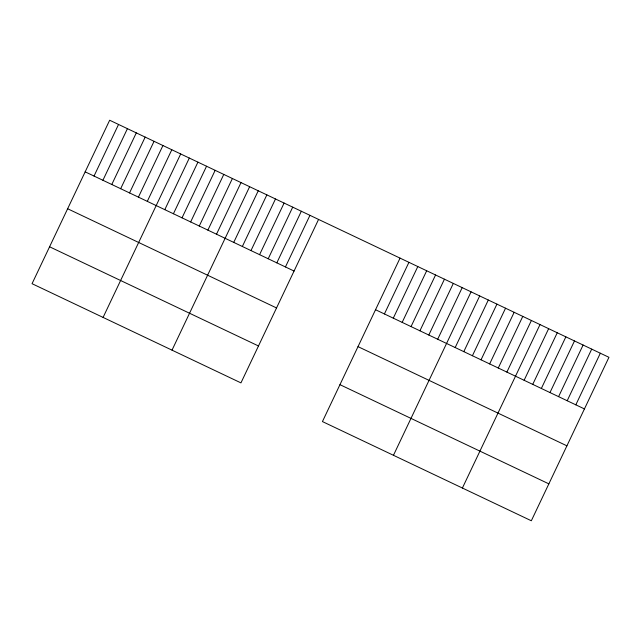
<?xml version="1.0" encoding="UTF-8"?>
<svg xmlns="http://www.w3.org/2000/svg" width="641" height="641" viewBox="0 0 641 641"><rect width="100%" height="100%" fill="white"/><g stroke="black" fill="none" stroke-linecap="round" stroke-linejoin="round"><path stroke-width="0.96" d="M94.035 176.059L118.545 124.45M102.913 180.273L127.423 128.665M111.79 184.496L136.301 132.879M120.668 188.71L145.178 137.094M129.546 192.925L154.056 141.316M138.424 197.14L162.934 145.531M147.31 201.354L171.812 149.746M103.081 317.415L180.69 153.96M164.801 209.663L189.311 158.055M173.423 213.757L197.925 162.141M182.036 217.844L206.546 166.235M190.657 221.938L215.16 170.33M199.271 226.033L223.781 174.416M207.892 230.119L232.395 178.51M216.506 234.213L241.016 182.605M172.02 350.146L249.629 186.691M233.741 242.394L258.243 190.786M242.354 246.489L266.864 194.88M250.976 250.583L275.478 198.974M259.589 254.669L284.099 203.061M268.21 258.764L292.713 207.155M276.824 262.858L301.334 211.25M285.445 266.944L309.948 215.336M318.569 219.43L240.952 382.885L32.05 283.691L109.667 120.236L608.95 357.309L531.333 520.764L322.431 421.57L400.048 258.115M384.416 313.946L408.926 262.337M393.294 318.16L417.804 266.552M402.171 322.375L426.682 270.766M411.049 326.59L435.56 274.981M419.927 330.804L444.437 279.196M428.813 335.027L453.315 283.41M437.691 339.241L462.193 287.625M393.462 455.294L471.071 291.847M455.182 347.55L479.692 295.934M463.804 351.637L488.306 300.028M472.417 355.731L496.927 304.122M481.038 359.825L505.541 308.209M489.652 363.912L514.162 312.303M498.273 368.006L522.776 316.398M506.887 372.101L531.397 320.484M462.401 488.033L540.01 324.578M524.122 380.281L548.632 328.673M532.743 384.376L557.245 332.759M541.357 388.462L565.867 336.854M549.978 392.556L574.48 340.948M558.591 396.651L583.102 345.034M567.205 400.737L591.715 349.129M575.826 404.832L600.337 353.223M85.157 171.844L294.059 271.039M375.538 309.731L584.44 408.926M67.634 208.75L276.535 307.944M358.015 346.637L566.916 445.832M49.573 246.777L258.483 345.972M339.954 384.664L548.864 483.859"/></g></svg>
